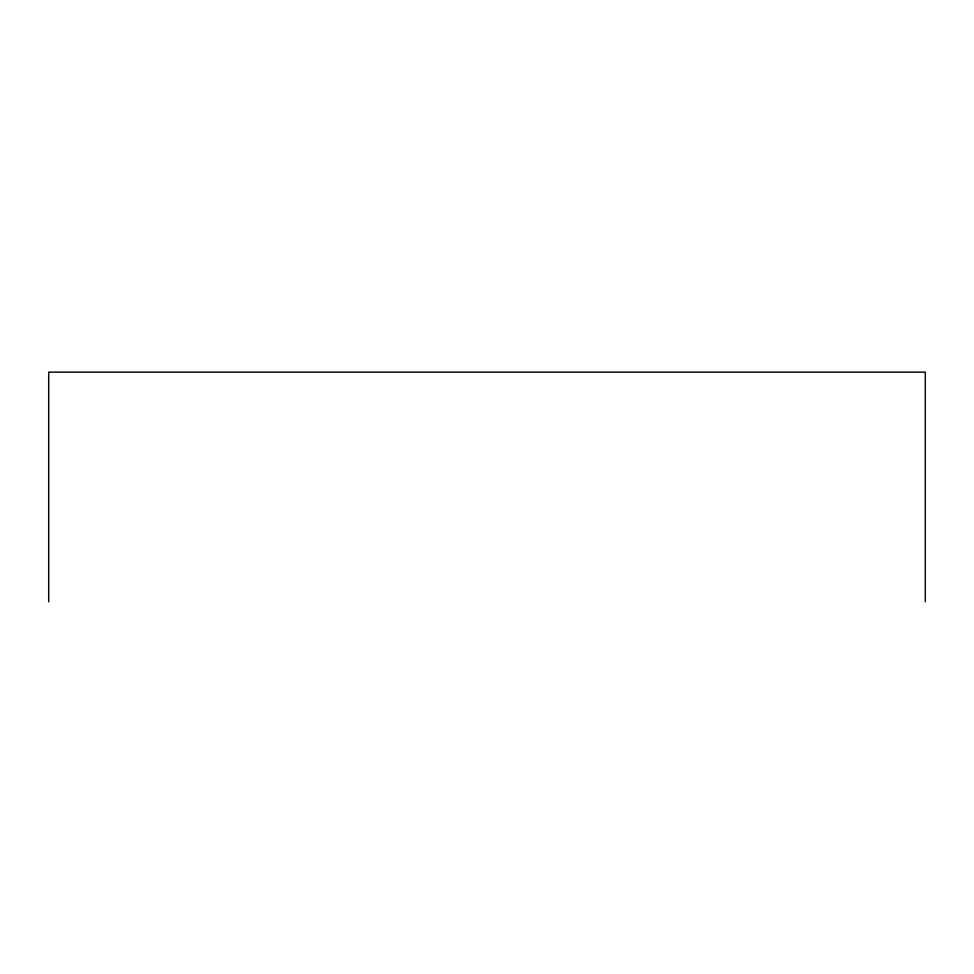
<?xml version="1.0" encoding="UTF-8"?>
<svg xmlns="http://www.w3.org/2000/svg" width="974" height="974" viewBox="0 0 974 974"><rect width="100%" height="100%" fill="white"/><g stroke="black" fill="none" stroke-linecap="round" stroke-linejoin="round"><path stroke-width="1.46" d="M925.3 601.859L925.3 372.141L48.7 372.141L48.7 601.859"/></g></svg>
